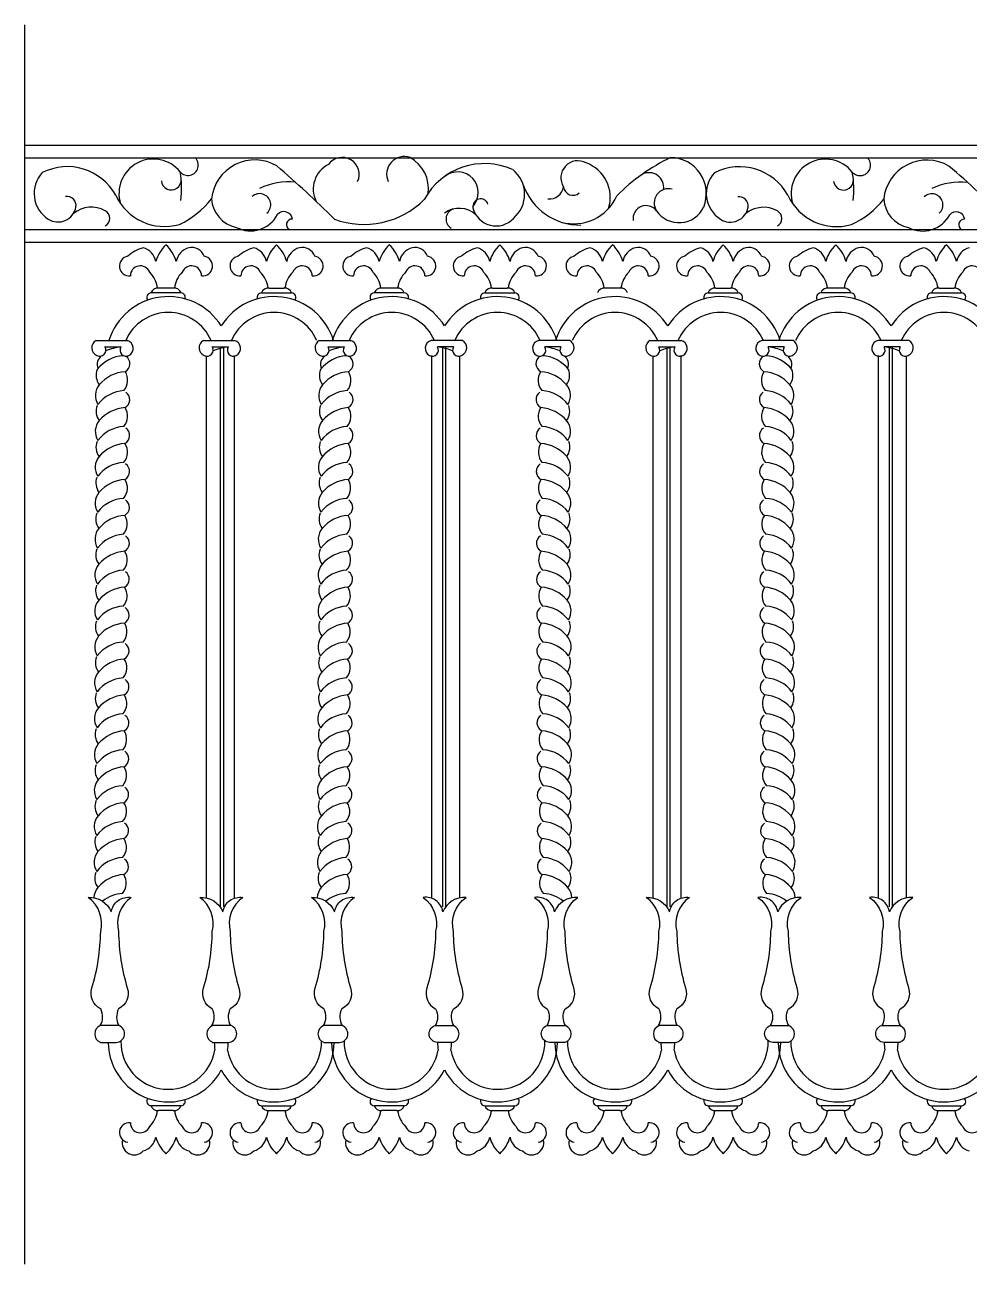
# Model space of a CAD drawing. Header units: metres. Extents: x 2581 to 4418, y 3129 to 4307.
# Drawn here: x 2581 to 3480, y 3129 to 4307 of the extents above; entities that cross this region are included whole.
import ezdxf

# ---------------------------------------------------------------- set-up
doc = ezdxf.new("R2010")
doc.units = ezdxf.units.M
for name, color, linetype in [('3', 3, 'Continuous'), ('4', 4, 'Continuous'), ('7', 7, 'Continuous')]:
    doc.layers.add(name, color=color, linetype=linetype)

msp = doc.modelspace()

# ---------------------------------------------------------------- linework, layer by layer
at = {"layer": '3'}
for p, q in [((2580.8, 3128.51), (2580.8, 4307.47)), ((2722.18, 4057.06), (2708.23, 4057.06)), ((2813.48, 4057.06), (2827.43, 4057.06)), ((2934.72, 4057.06), (2920.77, 4057.06)), ((3026.02, 4057.06), (3039.97, 4057.06)), ((3147.26, 4057.06), (3133.31, 4057.06)), ((3238.56, 4057.06), (3252.51, 4057.06)), ((3359.8, 4057.06), (3345.85, 4057.06)), ((3451.11, 4057.06), (3465.05, 4057.06)), ((2729.54, 4052.41), (2700.87, 4052.41)), ((2806.12, 4052.41), (2834.79, 4052.41)), ((2942.08, 4052.41), (2913.41, 4052.41)), ((3018.66, 4052.41), (3047.33, 4052.41)), ((3231.2, 4052.41), (3259.87, 4052.41)), ((3367.16, 4052.41), (3338.49, 4052.41)), ((3443.74, 4052.41), (3472.41, 4052.41)), ((2766.87, 4001.02), (2766.87, 3468.31)), ((2769.87, 4001.02), (2769.87, 3468.31)), ((2978.33, 4001.02), (2978.33, 3468.31)), ((2981.33, 4001.02), (2981.33, 3468.31)), ((3191.95, 4001.02), (3191.95, 3468.31)), ((3194.95, 4001.02), (3194.95, 3468.31)), ((3403.42, 4001.02), (3403.42, 3468.31)), ((3406.42, 4001.02), (3406.42, 3468.31)), ((2652.8, 3339.45), (2667.8, 3339.45)), ((2759.07, 3339.45), (2774.53, 3339.45)), ((2865.34, 3339.45), (2880.34, 3339.45)), ((2989.13, 3339.45), (2973.67, 3339.45)), ((3095.4, 3339.45), (3080.4, 3339.45)), ((3184.15, 3339.45), (3199.62, 3339.45)), ((3307.94, 3339.45), (3292.94, 3339.45)), ((3414.21, 3339.45), (3398.75, 3339.45)), ((2729.54, 3279.32), (2700.87, 3279.32)), ((2806.12, 3279.32), (2834.79, 3279.32)), ((2942.08, 3279.32), (2913.41, 3279.32)), ((3018.66, 3279.32), (3047.33, 3279.32)), ((3154.62, 3279.32), (3125.95, 3279.32)), ((3231.2, 3279.32), (3259.87, 3279.32)), ((3367.16, 3279.32), (3338.49, 3279.32)), ((3443.74, 3279.32), (3472.41, 3279.32)), ((2722.18, 3274.67), (2708.23, 3274.67)), ((2813.48, 3274.67), (2827.43, 3274.67)), ((2934.72, 3274.67), (2920.77, 3274.67)), ((3026.02, 3274.67), (3039.97, 3274.67)), ((3147.26, 3274.67), (3133.31, 3274.67)), ((3238.56, 3274.67), (3252.51, 3274.67)), ((3359.8, 3274.67), (3345.85, 3274.67)), ((3451.11, 3274.67), (3465.05, 3274.67))]:
    msp.add_line(p, q, dxfattribs=at)
for centre, radius, start, end in [((2676.42, 3959.42), 33.35, 92.89, 143.06), ((2888.96, 3959.42), 33.35, 92.89, 143.06), ((3071.78, 3959.42), 33.35, 36.94, 87.11), ((3284.32, 3959.42), 33.35, 36.94, 87.11), ((2679.02, 3941.57), 36.04, 94.3, 139.26), ((2891.56, 3941.57), 36.04, 94.3, 139.26), ((3069.18, 3941.57), 36.04, 40.74, 85.7), ((3281.72, 3941.57), 36.04, 40.74, 85.7), ((2676.98, 3926.37), 33.18, 93.26, 142.98), ((2889.53, 3926.37), 33.18, 93.26, 142.98), ((3071.21, 3926.37), 33.18, 37.02, 86.74), ((3283.76, 3926.37), 33.18, 37.02, 86.74), ((2678.92, 3907.41), 36.04, 94.3, 139.26), ((2891.46, 3907.41), 36.04, 94.3, 139.26), ((3069.28, 3907.41), 36.04, 40.74, 85.7), ((3281.82, 3907.41), 36.04, 40.74, 85.7), ((2676.89, 3892.2), 33.18, 93.26, 142.98), ((2889.43, 3892.2), 33.18, 93.26, 142.98), ((3071.31, 3892.2), 33.18, 37.02, 86.74), ((3283.85, 3892.2), 33.18, 37.02, 86.74), ((2678.83, 3873.24), 36.04, 94.3, 139.26), ((2891.37, 3873.24), 36.04, 94.3, 139.26), ((3069.37, 3873.24), 36.04, 40.74, 85.7), ((3281.91, 3873.24), 36.04, 40.74, 85.7), ((2676.79, 3858.04), 33.18, 93.26, 142.98), ((2889.34, 3858.04), 33.18, 93.26, 142.98), ((3071.4, 3858.04), 33.18, 37.02, 86.74), ((3283.95, 3858.04), 33.18, 37.02, 86.74), ((2678.73, 3839.08), 36.04, 94.3, 139.26), ((2891.27, 3839.08), 36.04, 94.3, 139.26), ((3069.47, 3839.08), 36.04, 40.74, 85.7), ((3282.01, 3839.08), 36.04, 40.74, 85.7), ((2676.7, 3823.87), 33.18, 93.26, 142.98), ((2889.24, 3823.87), 33.18, 93.26, 142.98), ((3071.5, 3823.87), 33.18, 37.02, 86.74), ((3284.04, 3823.87), 33.18, 37.02, 86.74), ((2678.64, 3804.91), 36.04, 94.3, 139.26), ((2891.18, 3804.91), 36.04, 94.3, 139.26), ((3069.56, 3804.91), 36.04, 40.74, 85.7), ((3282.1, 3804.91), 36.04, 40.74, 85.7), ((2676.61, 3789.71), 33.18, 93.26, 142.98), ((2889.15, 3789.71), 33.18, 93.26, 142.98), ((3071.59, 3789.71), 33.18, 37.02, 86.74), ((3284.13, 3789.71), 33.18, 37.02, 86.74), ((2678.54, 3770.75), 36.04, 94.3, 139.26), ((2891.09, 3770.75), 36.04, 94.3, 139.26), ((3069.66, 3770.75), 36.04, 40.74, 85.7), ((3282.2, 3770.75), 36.04, 40.74, 85.7), ((2676.51, 3755.54), 33.18, 93.26, 142.98), ((2889.05, 3755.54), 33.18, 93.26, 142.98), ((3071.69, 3755.54), 33.18, 37.02, 86.74), ((3284.23, 3755.54), 33.18, 37.02, 86.74), ((2678.45, 3736.58), 36.04, 94.3, 139.26), ((2890.99, 3736.58), 36.04, 94.3, 139.26), ((3069.75, 3736.58), 36.04, 40.74, 85.7), ((3282.29, 3736.58), 36.04, 40.74, 85.7), ((2676.42, 3721.38), 33.18, 93.26, 142.98), ((2888.96, 3721.38), 33.18, 93.26, 142.98), ((3071.78, 3721.38), 33.18, 37.02, 86.74), ((3284.32, 3721.38), 33.18, 37.02, 86.74), ((2678.35, 3702.42), 36.04, 94.3, 139.26), ((2890.9, 3702.42), 36.04, 94.3, 139.26), ((3069.84, 3702.42), 36.04, 40.74, 85.7), ((3282.39, 3702.42), 36.04, 40.74, 85.7), ((2676.32, 3687.21), 33.18, 93.26, 142.98), ((2888.86, 3687.21), 33.18, 93.26, 142.98), ((3071.88, 3687.21), 33.18, 37.02, 86.74), ((3284.42, 3687.21), 33.18, 37.02, 86.74), ((2678.26, 3668.25), 36.04, 94.3, 139.26), ((2890.8, 3668.25), 36.04, 94.3, 139.26), ((3069.94, 3668.25), 36.04, 40.74, 85.7), ((3282.48, 3668.25), 36.04, 40.74, 85.7), ((2676.23, 3653.05), 33.18, 93.26, 142.98), ((2888.77, 3653.05), 33.18, 93.26, 142.98), ((3071.97, 3653.05), 33.18, 37.02, 86.74), ((3284.51, 3653.05), 33.18, 37.02, 86.74), ((2678.17, 3634.09), 36.04, 94.3, 139.26), ((2890.71, 3634.09), 36.04, 94.3, 139.26), ((3070.03, 3634.09), 36.04, 40.74, 85.7), ((3282.58, 3634.09), 36.04, 40.74, 85.7), ((2676.13, 3618.88), 33.18, 93.26, 142.98), ((2888.67, 3618.88), 33.18, 93.26, 142.98), ((3072.07, 3618.88), 33.18, 37.02, 86.74), ((3284.61, 3618.88), 33.18, 37.02, 86.74), ((2678.07, 3599.92), 36.04, 94.3, 139.26), ((2890.61, 3599.92), 36.04, 94.3, 139.26), ((3070.13, 3599.92), 36.04, 40.74, 85.7), ((3282.67, 3599.92), 36.04, 40.74, 85.7), ((2676.04, 3584.72), 33.18, 93.26, 142.98), ((2888.58, 3584.72), 33.18, 93.26, 142.98), ((3072.16, 3584.72), 33.18, 37.02, 86.74), ((3284.7, 3584.72), 33.18, 37.02, 86.74), ((2677.98, 3565.76), 36.04, 94.3, 139.26), ((2890.52, 3565.76), 36.04, 94.3, 139.26), ((3070.22, 3565.76), 36.04, 40.74, 85.7), ((3282.76, 3565.76), 36.04, 40.74, 85.7), ((2675.94, 3550.55), 33.18, 93.26, 142.98), ((2888.49, 3550.55), 33.18, 93.26, 142.98), ((3072.26, 3550.55), 33.18, 37.02, 86.74), ((3284.8, 3550.55), 33.18, 37.02, 86.74), ((2677.88, 3531.59), 36.04, 94.3, 139.26), ((2890.42, 3531.59), 36.04, 94.3, 139.26), ((3070.32, 3531.59), 36.04, 40.74, 85.7), ((3282.86, 3531.59), 36.04, 40.74, 85.7), ((2675.85, 3516.39), 33.18, 93.26, 142.98), ((2888.39, 3516.39), 33.18, 93.26, 142.98), ((3072.35, 3516.39), 33.18, 37.02, 86.74), ((3284.89, 3516.39), 33.18, 37.02, 86.74), ((2677.79, 3497.43), 36.04, 94.3, 139.26), ((2890.33, 3497.43), 36.04, 94.3, 139.26), ((3070.41, 3497.43), 36.04, 40.74, 85.7), ((3282.95, 3497.43), 36.04, 40.74, 85.7), ((2675.75, 3482.22), 33.18, 93.26, 142.98), ((2888.3, 3482.22), 33.18, 93.26, 142.98), ((3072.44, 3482.22), 33.18, 37.02, 86.74), ((3284.99, 3482.22), 33.18, 37.02, 86.74), ((2677.69, 3463.26), 36.04, 94.3, 139.26), ((2890.23, 3463.26), 36.04, 94.3, 139.26), ((3070.51, 3463.26), 36.04, 40.74, 85.7), ((3283.05, 3463.26), 36.04, 40.74, 85.7), ((2675.66, 3448.06), 33.18, 93.26, 128.92), ((2888.2, 3448.06), 33.18, 93.26, 128.92), ((3072.54, 3448.06), 33.18, 51.08, 86.74), ((3285.08, 3448.06), 33.18, 51.08, 86.74)]:
    msp.add_arc(centre, radius, start, end, dxfattribs=at)
at = {"layer": '4'}
for points in [[(2652.68, 3355.43, 0.26), (2653.04, 3371.29, -0.37), (2644.72, 3391.28, 0.07), (2653.04, 3444.91, 0.31), (2641.05, 3477.32, -0.33), (2663.14, 3463.59, -0.42), (2682.06, 3477.32, 0.31), (2670.08, 3444.91, 0.07), (2678.39, 3391.28, -0.37), (2670.08, 3371.29, 0.26), (2670.43, 3355.43)], [(2758.95, 3355.43, 0.26), (2759.31, 3371.29, -0.37), (2750.99, 3391.28, 0.07), (2759.31, 3444.91, 0.31), (2747.32, 3477.32, -0.33), (2769.42, 3463.59, -0.42), (2788.34, 3477.32, 0.31), (2776.35, 3444.91, 0.07), (2784.66, 3391.28, -0.37), (2776.35, 3371.29, 0.26), (2776.7, 3355.43)], [(2865.22, 3355.43, 0.26), (2865.58, 3371.29, -0.37), (2857.26, 3391.28, 0.07), (2865.58, 3444.91, 0.31), (2853.59, 3477.32, -0.33), (2875.69, 3463.59, -0.42), (2894.61, 3477.32, 0.31), (2882.62, 3444.91, 0.07), (2890.94, 3391.28, -0.37), (2882.62, 3371.29, 0.26), (2882.97, 3355.43)], [(2989.25, 3355.43, -0.26), (2988.89, 3371.29, 0.37), (2997.21, 3391.28, -0.07), (2988.89, 3444.91, -0.31), (3000.88, 3477.32, 0.33), (2978.78, 3463.59, 0.42), (2959.86, 3477.32, -0.31), (2971.85, 3444.91, -0.07), (2963.53, 3391.28, 0.37), (2971.85, 3371.29, -0.26), (2971.5, 3355.43)], [(3095.52, 3355.43, -0.26), (3095.16, 3371.29, 0.37), (3103.48, 3391.28, -0.07), (3095.16, 3444.91, -0.31), (3107.15, 3477.32, 0.33), (3085.05, 3463.59, 0.42), (3066.13, 3477.32, -0.31), (3078.12, 3444.91, -0.07), (3069.81, 3391.28, 0.37), (3078.12, 3371.29, -0.26), (3077.77, 3355.43)], [(3184.04, 3355.43, 0.26), (3184.39, 3371.29, -0.37), (3176.08, 3391.28, 0.07), (3184.39, 3444.91, 0.31), (3172.4, 3477.32, -0.33), (3194.5, 3463.59, -0.42), (3213.42, 3477.32, 0.31), (3201.43, 3444.91, 0.07), (3209.75, 3391.28, -0.37), (3201.43, 3371.29, 0.26), (3201.79, 3355.43)], [(3308.06, 3355.43, -0.26), (3307.71, 3371.29, 0.37), (3316.02, 3391.28, -0.07), (3307.71, 3444.91, -0.31), (3319.69, 3477.32, 0.33), (3297.6, 3463.59, 0.42), (3278.68, 3477.32, -0.31), (3290.66, 3444.91, -0.07), (3282.35, 3391.28, 0.37), (3290.66, 3371.29, -0.26), (3290.31, 3355.43)], [(3414.33, 3355.43, -0.26), (3413.98, 3371.29, 0.37), (3422.29, 3391.28, -0.07), (3413.98, 3444.91, -0.31), (3425.96, 3477.32, 0.33), (3403.87, 3463.59, 0.42), (3384.95, 3477.32, -0.31), (3396.93, 3444.91, -0.07), (3388.62, 3391.28, 0.37), (3396.93, 3371.29, -0.26), (3396.58, 3355.43)]]:
    msp.add_lwpolyline(points, format="xyb", close=True, dxfattribs=at)
for points in [[(2667.8, 3339.45, 0.82), (2670.43, 3355.43, 0.82)], [(2774.53, 3339.45, 0.82), (2777.17, 3355.43, 0.82)], [(2880.34, 3339.45, 0.82), (2882.97, 3355.43, 0.82)], [(2973.67, 3339.45, -0.82), (2971.03, 3355.43, -0.82)], [(3080.4, 3339.45, -0.82), (3077.77, 3355.43, -0.82)], [(3199.62, 3339.45, 0.82), (3202.25, 3355.43, 0.82)], [(3292.94, 3339.45, -0.82), (3290.31, 3355.43, -0.82)], [(3398.75, 3339.45, -0.82), (3396.12, 3355.43, -0.82)]]:
    msp.add_lwpolyline(points, format="xyb", dxfattribs=at)
for centre, radius, start, end in [((2702.19, 4062.28), 34.23, 104.69, 133.13), ((2689.17, 4079.37), 16.6, 9.9, 74.85), ((2737.78, 4073.43), 33.44, 132.47, 164.75), ((2692.62, 4073.43), 33.44, 15.25, 47.53), ((2741.24, 4079.37), 16.6, 105.15, 170.1), ((2739.65, 4082.97), 12.72, 19.72, 102.46), ((2807.44, 4062.28), 34.23, 104.69, 133.13), ((2794.42, 4079.37), 16.6, 9.9, 74.85), ((2843.03, 4073.43), 33.44, 132.47, 164.75), ((2797.87, 4073.43), 33.44, 15.25, 47.53), ((2846.49, 4079.37), 16.6, 105.15, 170.1), ((2844.9, 4082.97), 12.72, 19.72, 102.46), ((2914.73, 4062.28), 34.23, 104.69, 133.13), ((2901.71, 4079.37), 16.6, 9.9, 74.85), ((2950.33, 4073.43), 33.44, 132.47, 164.75), ((2905.16, 4073.43), 33.44, 15.25, 47.53), ((2953.78, 4079.37), 16.6, 105.15, 170.1), ((2952.19, 4082.97), 12.72, 19.72, 102.46), ((3019.98, 4062.28), 34.23, 104.69, 133.13), ((3006.96, 4079.37), 16.6, 9.9, 74.85), ((3055.58, 4073.43), 33.44, 132.47, 164.75), ((3010.41, 4073.43), 33.44, 15.25, 47.53), ((3059.03, 4079.37), 16.6, 105.15, 170.1), ((3057.44, 4082.97), 12.72, 19.72, 102.46), ((3127.27, 4062.28), 34.23, 104.69, 133.13), ((3114.25, 4079.37), 16.6, 9.9, 74.85), ((3162.87, 4073.43), 33.44, 132.47, 164.75), ((3117.71, 4073.43), 33.44, 15.25, 47.53), ((3166.32, 4079.37), 16.6, 105.15, 170.1), ((3164.73, 4082.97), 12.72, 19.72, 102.46), ((3232.52, 4062.28), 34.23, 104.69, 133.13), ((3219.5, 4079.37), 16.6, 9.9, 74.85), ((3268.12, 4073.43), 33.44, 132.47, 164.75), ((3222.96, 4073.43), 33.44, 15.25, 47.53), ((3271.57, 4079.37), 16.6, 105.15, 170.1), ((3269.98, 4082.97), 12.72, 19.72, 102.46), ((3339.81, 4062.28), 34.23, 104.69, 133.13), ((3326.79, 4079.37), 16.6, 9.9, 74.85), ((3375.41, 4073.43), 33.44, 132.47, 164.75), ((3330.25, 4073.43), 33.44, 15.25, 47.53), ((3378.86, 4079.37), 16.6, 105.15, 170.1), ((3377.27, 4082.97), 12.72, 19.72, 102.46), ((3445.06, 4062.28), 34.23, 104.69, 133.13), ((3432.04, 4079.37), 16.6, 9.9, 74.85), ((3480.66, 4073.43), 33.44, 132.47, 164.75), ((3435.5, 4073.43), 33.44, 15.25, 47.53), ((3484.11, 4079.37), 16.6, 105.15, 170.1), ((2680.29, 4077.98), 9.4, 99.23, 276.19), ((2750.12, 4077.98), 9.4, 263.81, 80.77), ((2785.54, 4077.98), 9.4, 99.23, 276.19), ((2855.37, 4077.98), 9.4, 263.81, 80.77), ((2892.83, 4077.98), 9.4, 99.23, 276.19), ((2962.66, 4077.98), 9.4, 263.81, 80.77), ((2998.08, 4077.98), 9.4, 99.23, 276.19), ((3067.91, 4077.98), 9.4, 263.81, 80.77), ((3105.37, 4077.98), 9.4, 99.23, 276.19), ((3175.2, 4077.98), 9.4, 263.81, 80.77), ((3210.62, 4077.98), 9.4, 99.23, 276.19), ((3280.45, 4077.98), 9.4, 263.81, 80.77), ((3317.92, 4077.98), 9.4, 99.23, 276.19), ((3387.74, 4077.98), 9.4, 263.81, 80.77), ((3423.17, 4077.98), 9.4, 99.23, 276.19), ((2690.84, 4068.64), 9.54, 21.66, 180), ((2681.54, 4053.68), 25.91, 7.66, 45.48), ((2748.87, 4053.68), 25.91, 134.52, 172.34), ((2739.56, 4068.64), 9.54, 0, 158.34), ((2796.09, 4068.64), 9.54, 21.66, 180), ((2786.79, 4053.68), 25.91, 7.66, 45.48), ((2854.12, 4053.68), 25.91, 134.52, 172.34), ((2844.82, 4068.64), 9.54, 0, 158.34), ((2903.38, 4068.64), 9.54, 21.66, 180), ((2894.08, 4053.68), 25.91, 7.66, 45.48), ((2961.41, 4053.68), 25.91, 134.52, 172.34), ((2952.11, 4068.64), 9.54, 0, 158.34), ((3008.63, 4068.64), 9.54, 21.66, 180), ((2999.33, 4053.68), 25.91, 7.66, 45.48), ((3066.66, 4053.68), 25.91, 134.52, 172.34), ((3057.36, 4068.64), 9.54, 0, 158.34), ((3115.93, 4068.64), 9.54, 21.66, 180), ((3106.62, 4053.68), 25.91, 7.66, 45.48), ((3173.95, 4053.68), 25.91, 134.52, 172.34), ((3164.65, 4068.64), 9.54, 0, 158.34), ((3221.18, 4068.64), 9.54, 21.66, 180), ((3211.87, 4053.68), 25.91, 7.66, 45.48), ((3279.2, 4053.68), 25.91, 134.52, 172.34), ((3269.9, 4068.64), 9.54, 0, 158.34), ((3328.47, 4068.64), 9.54, 21.66, 180), ((3319.16, 4053.68), 25.91, 7.66, 45.48), ((3386.49, 4053.68), 25.91, 134.52, 172.34), ((3377.19, 4068.64), 9.54, 0, 158.34), ((3433.72, 4068.64), 9.54, 21.66, 180), ((3424.41, 4053.68), 25.91, 7.66, 45.48), ((3491.74, 4053.68), 25.91, 134.52, 172.34), ((3482.44, 4068.64), 9.54, 0, 158.34), ((2707.22, 4050.51), 6.63, 81.24, 163.28), ((2723.19, 4050.51), 6.63, 16.72, 98.76), ((2812.47, 4050.51), 6.63, 81.24, 163.28), ((2828.44, 4050.51), 6.63, 16.72, 98.76), ((2919.76, 4050.51), 6.63, 81.24, 163.28), ((2935.73, 4050.51), 6.63, 16.72, 98.76), ((3025.01, 4050.51), 6.63, 81.24, 163.28), ((3040.98, 4050.51), 6.63, 16.72, 98.76), ((3132.3, 4050.51), 6.63, 81.24, 163.28), ((3148.27, 4050.51), 6.63, 16.72, 98.76), ((3237.55, 4050.51), 6.63, 81.24, 163.28), ((3253.52, 4050.51), 6.63, 16.72, 98.76), ((3344.84, 4050.51), 6.63, 81.24, 163.28), ((3360.81, 4050.51), 6.63, 16.72, 98.76), ((3450.09, 4050.51), 6.63, 81.24, 163.28), ((3466.06, 4050.51), 6.63, 16.72, 98.76), ((2717.54, 3989.59), 59.28, 31.97, 162.77), ((2701.02, 4048.24), 4.18, 92.06, 221.9), ((2729.39, 4048.24), 4.18, 337.14, 87.94), ((2818.12, 3989.59), 59.28, 17.23, 148.03), ((2806.27, 4048.24), 4.18, 92.06, 202.86), ((2834.64, 4048.24), 4.18, 318.1, 87.94), ((2930.08, 3989.59), 59.28, 31.97, 162.77), ((2913.56, 4048.24), 4.18, 92.06, 221.9), ((2941.93, 4048.24), 4.18, 337.14, 87.94), ((3030.66, 3989.59), 59.28, 17.23, 148.03), ((3018.81, 4048.24), 4.18, 92.06, 202.86), ((3047.18, 4048.24), 4.18, 318.1, 87.94), ((3142.62, 3989.59), 59.28, 31.97, 162.77), ((3243.2, 3989.59), 59.28, 17.23, 148.03), ((3231.35, 4048.24), 4.18, 92.06, 202.86), ((3259.72, 4048.24), 4.18, 318.1, 87.94), ((3355.16, 3989.59), 59.28, 31.97, 162.77), ((3338.64, 4048.24), 4.18, 92.06, 221.9), ((3367.01, 4048.24), 4.18, 337.14, 87.94), ((3455.74, 3989.59), 59.28, 17.23, 148.03), ((3443.89, 4048.24), 4.18, 92.06, 202.86), ((3472.26, 4048.24), 4.18, 318.1, 87.94), ((2717.54, 3989.59), 44.28, 23.36, 156.64), ((2818.12, 3989.59), 44.28, 23.36, 156.64), ((2930.08, 3989.59), 44.28, 23.36, 156.64), ((3030.66, 3989.59), 44.28, 23.36, 156.64), ((3142.62, 3989.59), 44.28, 23.36, 156.64), ((3243.2, 3989.59), 44.28, 23.36, 156.64), ((3355.16, 3989.59), 44.28, 23.36, 156.64), ((3455.74, 3989.59), 44.28, 23.36, 156.64), ((2662.49, 3491), 14.96, 319, 33.26), ((2875.03, 3491), 14.96, 319, 33.26), ((3085.71, 3491), 14.96, 146.74, 221), ((3298.25, 3491), 14.96, 146.74, 221), ((2662.54, 3476.58), 15.87, 139.99, 178.18), ((2875.08, 3476.58), 15.87, 139.99, 178.18), ((3085.66, 3476.58), 15.87, 1.82, 40.01), ((3298.2, 3476.58), 15.87, 1.82, 40.01), ((2655.87, 3347.51), 8.54, 111.93, 248.07), ((2762.61, 3347.51), 8.54, 111.93, 248.07), ((2868.42, 3347.51), 8.54, 111.93, 248.07), ((2985.59, 3347.51), 8.54, 291.93, 68.07), ((3092.33, 3347.51), 8.54, 291.93, 68.07), ((3187.69, 3347.51), 8.54, 111.93, 248.07), ((3304.87, 3347.51), 8.54, 291.93, 68.07), ((3410.68, 3347.51), 8.54, 291.93, 68.07), ((2717.37, 3339.93), 57.07, 180.48, 332.16), ((2717.37, 3339.93), 45.07, 178.68, 350.07), ((2818.29, 3339.93), 57.07, 180.48, 187.83), ((2818.29, 3339.93), 57.07, 207.84, 359.52), ((2818.29, 3339.93), 45.07, 189.93, 1.32), ((2717.37, 3339.93), 57.07, 352.17, 359.52), ((2929.91, 3339.93), 57.07, 180.48, 332.16), ((2929.91, 3339.93), 45.07, 178.68, 350.07), ((3030.83, 3339.93), 57.07, 180.48, 187.83), ((3030.83, 3339.93), 57.07, 207.84, 359.52), ((3030.83, 3339.93), 45.07, 189.93, 1.32), ((2929.91, 3339.93), 57.07, 352.17, 359.52), ((3142.45, 3339.93), 57.07, 180.48, 332.16), ((3142.45, 3339.93), 45.07, 178.68, 350.07), ((3243.38, 3339.93), 57.07, 180.48, 187.83), ((3243.38, 3339.93), 57.07, 207.84, 359.52), ((3243.38, 3339.93), 45.07, 189.93, 1.32), ((3142.45, 3339.93), 57.07, 352.17, 359.52), ((3354.99, 3339.93), 57.07, 180.48, 332.16), ((3354.99, 3339.93), 45.07, 178.68, 350.07), ((3455.92, 3339.93), 57.07, 180.48, 187.83), ((3455.92, 3339.93), 57.07, 207.84, 359.52), ((3455.92, 3339.93), 45.07, 189.93, 1.32), ((3354.99, 3339.93), 57.07, 352.17, 359.52), ((2701.02, 3283.49), 4.18, 138.1, 267.94), ((2707.22, 3281.23), 6.63, 196.72, 278.76), ((2723.19, 3281.23), 6.63, 261.24, 343.28), ((2729.39, 3283.49), 4.18, 272.06, 22.86), ((2806.27, 3283.49), 4.18, 157.14, 267.94), ((2812.47, 3281.23), 6.63, 196.72, 278.76), ((2828.44, 3281.23), 6.63, 261.24, 343.28), ((2834.64, 3283.49), 4.18, 272.06, 41.9), ((2913.56, 3283.49), 4.18, 138.1, 267.94), ((2919.76, 3281.23), 6.63, 196.72, 278.76), ((2935.73, 3281.23), 6.63, 261.24, 343.28), ((2941.93, 3283.49), 4.18, 272.06, 22.86), ((3018.81, 3283.49), 4.18, 157.14, 267.94), ((3025.01, 3281.23), 6.63, 196.72, 278.76), ((3040.98, 3281.23), 6.63, 261.24, 343.28), ((3047.18, 3283.49), 4.18, 272.06, 41.9), ((3126.1, 3283.49), 4.18, 138.1, 267.94), ((3132.3, 3281.23), 6.63, 196.72, 278.76), ((3148.27, 3281.23), 6.63, 261.24, 343.28), ((3154.47, 3283.49), 4.18, 272.06, 22.86), ((3231.35, 3283.49), 4.18, 157.14, 267.94), ((3237.55, 3281.23), 6.63, 196.72, 278.76), ((3253.52, 3281.23), 6.63, 261.24, 343.28), ((3259.72, 3283.49), 4.18, 272.06, 41.9), ((3338.64, 3283.49), 4.18, 138.1, 267.94), ((3344.84, 3281.23), 6.63, 196.72, 278.76), ((3360.81, 3281.23), 6.63, 261.24, 343.28), ((3367.01, 3283.49), 4.18, 272.06, 22.86), ((3443.89, 3283.49), 4.18, 157.14, 267.94), ((3450.09, 3281.23), 6.63, 196.72, 278.76), ((3466.06, 3281.23), 6.63, 261.24, 343.28), ((3472.26, 3283.49), 4.18, 272.06, 41.9), ((2681.54, 3278.05), 25.91, 314.52, 352.34), ((2748.87, 3278.05), 25.91, 187.66, 225.48), ((2786.79, 3278.05), 25.91, 314.52, 352.34), ((2854.12, 3278.05), 25.91, 187.66, 225.48), ((2894.08, 3278.05), 25.91, 314.52, 352.34), ((2961.41, 3278.05), 25.91, 187.66, 225.48), ((2999.33, 3278.05), 25.91, 314.52, 352.34), ((3066.66, 3278.05), 25.91, 187.66, 225.48), ((3106.62, 3278.05), 25.91, 314.52, 352.34), ((3173.95, 3278.05), 25.91, 187.66, 225.48), ((3211.87, 3278.05), 25.91, 314.52, 352.34), ((3279.2, 3278.05), 25.91, 187.66, 225.48), ((3319.16, 3278.05), 25.91, 314.52, 352.34), ((3386.49, 3278.05), 25.91, 187.66, 225.48), ((3424.41, 3278.05), 25.91, 314.52, 352.34), ((3491.74, 3278.05), 25.91, 187.66, 225.48), ((2680.29, 3253.75), 9.4, 83.81, 260.77), ((2690.84, 3263.09), 9.54, 180, 338.34), ((2739.56, 3263.09), 9.54, 201.66, 0), ((2750.12, 3253.75), 9.4, 279.23, 96.19), ((2785.54, 3253.75), 9.4, 83.81, 260.77), ((2796.09, 3263.09), 9.54, 180, 338.34), ((2844.82, 3263.09), 9.54, 201.66, 0), ((2855.37, 3253.75), 9.4, 279.23, 96.19), ((2892.83, 3253.75), 9.4, 83.81, 260.77), ((2903.38, 3263.09), 9.54, 180, 338.34), ((2952.11, 3263.09), 9.54, 201.66, 0), ((2962.66, 3253.75), 9.4, 279.23, 96.19), ((2998.08, 3253.75), 9.4, 83.81, 260.77), ((3008.63, 3263.09), 9.54, 180, 338.34), ((3057.36, 3263.09), 9.54, 201.66, 0), ((3067.91, 3253.75), 9.4, 279.23, 96.19), ((3105.37, 3253.75), 9.4, 83.81, 260.77), ((3115.93, 3263.09), 9.54, 180, 338.34), ((3164.65, 3263.09), 9.54, 201.66, 0), ((3175.2, 3253.75), 9.4, 279.23, 96.19), ((3210.62, 3253.75), 9.4, 83.81, 260.77), ((3221.18, 3263.09), 9.54, 180, 338.34), ((3269.9, 3263.09), 9.54, 201.66, 0), ((3280.45, 3253.75), 9.4, 279.23, 96.19), ((3317.92, 3253.75), 9.4, 83.81, 260.77), ((3328.47, 3263.09), 9.54, 180, 338.34), ((3377.19, 3263.09), 9.54, 201.66, 0), ((3387.74, 3253.75), 9.4, 279.23, 96.19), ((3423.17, 3253.75), 9.4, 83.81, 260.77), ((3433.72, 3263.09), 9.54, 180, 338.34), ((3482.44, 3263.09), 9.54, 201.66, 0), ((2684.96, 3244.05), 11.51, 165.48, 317.94), ((2689.17, 3252.36), 16.6, 285.15, 350.1), ((2737.78, 3258.3), 33.44, 195.25, 227.53), ((2692.62, 3258.3), 33.44, 312.47, 344.75), ((2741.24, 3252.36), 16.6, 189.9, 254.85), ((2745.45, 3244.05), 11.51, 222.06, 14.52), ((2790.21, 3244.05), 11.51, 165.48, 317.94), ((2794.42, 3252.36), 16.6, 285.15, 350.1), ((2843.03, 3258.3), 33.44, 195.25, 227.53), ((2797.87, 3258.3), 33.44, 312.47, 344.75), ((2846.49, 3252.36), 16.6, 189.9, 254.85), ((2850.7, 3244.05), 11.51, 222.06, 14.52), ((2897.5, 3244.05), 11.51, 165.48, 317.94), ((2901.71, 3252.36), 16.6, 285.15, 350.1), ((2950.33, 3258.3), 33.44, 195.25, 227.53), ((2905.16, 3258.3), 33.44, 312.47, 344.75), ((2953.78, 3252.36), 16.6, 189.9, 254.85), ((2957.99, 3244.05), 11.51, 222.06, 14.52), ((3002.75, 3244.05), 11.51, 165.48, 317.94), ((3006.96, 3252.36), 16.6, 285.15, 350.1), ((3055.58, 3258.3), 33.44, 195.25, 227.53), ((3010.41, 3258.3), 33.44, 312.47, 344.75), ((3059.03, 3252.36), 16.6, 189.9, 254.85), ((3063.24, 3244.05), 11.51, 222.06, 14.52), ((3110.04, 3244.05), 11.51, 165.48, 317.94), ((3114.25, 3252.36), 16.6, 285.15, 350.1), ((3162.87, 3258.3), 33.44, 195.25, 227.53), ((3117.71, 3258.3), 33.44, 312.47, 344.75), ((3166.32, 3252.36), 16.6, 189.9, 254.85), ((3170.53, 3244.05), 11.51, 222.06, 14.52), ((3215.29, 3244.05), 11.51, 165.48, 317.94), ((3219.5, 3252.36), 16.6, 285.15, 350.1), ((3268.12, 3258.3), 33.44, 195.25, 227.53), ((3222.96, 3258.3), 33.44, 312.47, 344.75), ((3271.57, 3252.36), 16.6, 189.9, 254.85), ((3275.78, 3244.05), 11.51, 222.06, 14.52), ((3322.58, 3244.05), 11.51, 165.48, 317.94), ((3326.79, 3252.36), 16.6, 285.15, 350.1), ((3375.41, 3258.3), 33.44, 195.25, 227.53), ((3330.25, 3258.3), 33.44, 312.47, 344.75), ((3378.86, 3252.36), 16.6, 189.9, 254.85), ((3383.07, 3244.05), 11.51, 222.06, 14.52), ((3427.83, 3244.05), 11.51, 165.48, 317.94), ((3432.04, 3252.36), 16.6, 285.15, 350.1), ((3480.66, 3258.3), 33.44, 195.25, 227.53), ((3435.5, 3258.3), 33.44, 312.47, 344.75), ((3484.11, 3252.36), 16.6, 189.9, 254.85)]:
    msp.add_arc(centre, radius, start, end, dxfattribs=at)
at = {"layer": '7'}
for p, q in [((2580.8, 4193.03), (4417.42, 4193.03)), ((2580.8, 4181.03), (4417.42, 4181.03)), ((4417.42, 4112.53), (2580.8, 4112.53)), ((4417.42, 4100.53), (2580.8, 4100.53)), ((2648.67, 4007.15), (2678.25, 4007.15)), ((2657.03, 4001.02), (2672.37, 4001.02)), ((2750.83, 4007.15), (2780.41, 4007.15)), ((2759.2, 4001.02), (2774.54, 4001.02)), ((2861.21, 4007.15), (2890.79, 4007.15)), ((2869.57, 4001.02), (2884.91, 4001.02)), ((2997.36, 4007.15), (2967.79, 4007.15)), ((2989, 4001.02), (2973.66, 4001.02)), ((3099.53, 4007.15), (3069.95, 4007.15)), ((3091.17, 4001.02), (3075.83, 4001.02)), ((3175.92, 4007.15), (3205.5, 4007.15)), ((3184.28, 4001.02), (3199.62, 4001.02)), ((3312.07, 4007.15), (3282.49, 4007.15)), ((3303.71, 4001.02), (3288.37, 4001.02)), ((3422.45, 4007.15), (3392.87, 4007.15)), ((3414.08, 4001.02), (3398.75, 4001.02)), ((2753.46, 3992.29), (2753.46, 3477.08)), ((2780.22, 3992.94), (2780.22, 3476.42)), ((2967.98, 3992.94), (2967.98, 3476.42)), ((2994.74, 3992.29), (2994.74, 3477.08)), ((3178.54, 3992.29), (3178.54, 3477.08)), ((3205.3, 3992.94), (3205.3, 3476.42)), ((3393.06, 3992.94), (3393.06, 3476.42)), ((3419.82, 3992.29), (3419.82, 3477.08))]:
    msp.add_line(p, q, dxfattribs=at)
for centre, radius, start, end in [((2703.12, 4147.16), 32.66, 38.59, 197.49), ((2736.11, 4173.99), 9.88, 220.86, 46.58), ((2799.67, 4137.64), 41.3, 59.52, 174.11), ((2881.74, 4151.17), 26.34, 116.93, 206.31), ((2882.94, 4165.16), 16.21, 334.84, 144.13), ((2941.93, 4165.43), 16.7, 70.41, 205.43), ((2931.62, 4151.83), 33.37, 351.76, 61.54), ((3018.41, 4110.32), 65.11, 65.71, 151.72), ((3107.19, 4162.03), 16.1, 60.72, 212.94), ((3103.24, 4143.29), 34.86, 342.37, 70.16), ((3272.84, 4018.01), 180.49, 115.32, 135.41), ((3195.34, 4146.96), 34.2, 337.79, 89.51), ((3342.96, 4147.02), 32.66, 38.59, 197.49), ((3375.95, 4173.85), 9.88, 220.86, 46.58), ((3439.5, 4137.5), 41.3, 59.52, 174.11), ((2618.64, 4147.09), 28.94, 137.03, 237.68), ((2621.31, 4119.88), 52.64, 29.04, 116.93), ((2645.49, 4151.79), 84.63, 352.3, 10.72), ((2171.09, 3413.3), 999.69, 45.2, 49.48), ((2992.76, 4147.83), 19.7, 317.62, 128.44), ((3026.83, 4146.22), 29.79, 309.85, 51.92), ((3174.87, 4152.67), 14.12, 352.09, 117.45), ((3258.47, 4146.96), 28.94, 137.03, 237.68), ((3261.14, 4119.74), 52.64, 29.04, 116.93), ((3285.33, 4151.65), 84.63, 352.3, 10.72), ((2810.92, 3413.16), 999.69, 45.2, 49.48), ((2720.24, 4159.79), 9.45, 184.96, 5.24), ((2831.95, 4092.54), 65.47, 84.39, 115.06), ((3109.25, 4174.2), 57.27, 199.34, 270.82), ((3080.07, 4155.62), 13.81, 264.34, 350.24), ((3102.61, 4154.22), 8.98, 186.04, 312.27), ((3193.62, 4137.87), 13.7, 75.49, 212.66), ((3360.08, 4159.66), 9.45, 184.96, 5.24), ((3471.79, 4092.41), 65.47, 84.39, 115.06), ((2620.84, 4135.31), 8.8, 351.7, 98.33), ((2713.73, 4166.66), 51.03, 204.58, 286.16), ((2693.61, 4192.59), 82.43, 294.61, 322.03), ((2787.84, 4143.54), 29.3, 183.25, 258.73), ((2804.29, 4136.24), 10.6, 311.77, 132.81), ((2903.75, 4199.07), 81.48, 249.73, 314.71), ((3014.68, 4134.55), 7.37, 18.5, 189.56), ((3103.4, 4162.91), 44.76, 254.34, 336.03), ((3260.68, 4135.17), 8.8, 351.7, 98.33), ((3353.57, 4166.53), 51.03, 204.58, 286.16), ((3333.45, 4192.46), 82.43, 294.61, 322.03), ((3427.68, 4143.4), 29.3, 183.25, 258.73), ((3444.13, 4136.11), 10.6, 311.77, 132.81), ((2612.52, 4137.21), 17.32, 237.3, 349.45), ((2644.06, 4107.49), 26.55, 59.97, 129.54), ((2653.61, 4123.35), 8.05, 297.67, 62.33), ((2795.66, 4140.47), 29.03, 242.18, 332.15), ((2827.49, 4121.54), 8.18, 7.74, 138.88), ((2994.25, 4109.37), 23.54, 47.21, 126.3), ((2991.74, 4122.74), 10, 109.28, 239.95), ((3029.34, 4138.68), 22.57, 193.72, 317.23), ((3172.17, 4123.12), 12.34, 36.57, 188.9), ((3203.51, 4145.28), 26.04, 214.65, 334.42), ((3252.36, 4137.08), 17.32, 237.3, 349.45), ((3283.9, 4107.36), 26.55, 59.97, 129.54), ((3293.45, 4123.22), 8.05, 297.67, 62.33), ((3435.5, 4140.34), 29.03, 242.18, 332.15), ((3467.33, 4121.4), 8.18, 7.74, 138.88), ((2835.16, 4117.37), 5.29, 85.32, 242.77), ((3475, 4117.23), 5.29, 85.32, 242.77), ((2652.41, 4000.24), 7.86, 118.46, 248.28), ((2652.29, 3997.89), 5.68, 240.61, 33.45), ((2679.05, 3944.47), 56.94, 96.74, 111.75), ((2677.11, 3997.89), 5.68, 146.55, 299.39), ((2676.44, 3999.74), 7.63, 296.95, 76.29), ((2754.58, 4000.24), 7.86, 118.46, 248.28), ((2754.46, 3997.89), 5.68, 240.61, 33.45), ((2781.22, 3944.47), 56.94, 96.74, 111.75), ((2779.28, 3997.89), 5.68, 146.55, 299.39), ((2778.61, 3999.74), 7.63, 296.95, 76.29), ((2864.95, 4000.24), 7.86, 118.46, 248.28), ((2864.83, 3997.89), 5.68, 240.61, 33.45), ((2891.59, 3944.47), 56.94, 96.74, 111.75), ((2889.65, 3997.89), 5.68, 146.55, 299.39), ((2888.98, 3999.74), 7.63, 296.95, 76.29), ((2969.59, 3999.74), 7.63, 103.71, 243.05), ((2968.92, 3997.89), 5.68, 240.61, 33.45), ((2966.98, 3944.47), 56.94, 68.25, 83.26), ((2993.74, 3997.89), 5.68, 146.55, 299.39), ((2993.62, 4000.24), 7.86, 291.72, 61.54), ((3071.76, 3999.74), 7.63, 103.71, 243.05), ((3071.09, 3997.89), 5.68, 240.61, 33.45), ((3069.15, 3944.47), 56.94, 68.25, 83.26), ((3095.91, 3997.89), 5.68, 146.55, 299.39), ((3095.79, 4000.24), 7.86, 291.72, 61.54), ((3179.66, 4000.24), 7.86, 118.46, 248.28), ((3179.54, 3997.89), 5.68, 240.61, 33.45), ((3206.3, 3944.47), 56.94, 96.74, 111.75), ((3204.36, 3997.89), 5.68, 146.55, 299.39), ((3203.69, 3999.74), 7.63, 296.95, 76.29), ((3284.3, 3999.74), 7.63, 103.71, 243.05), ((3283.63, 3997.89), 5.68, 240.61, 33.45), ((3281.69, 3944.47), 56.94, 68.25, 83.26), ((3308.45, 3997.89), 5.68, 146.55, 299.39), ((3308.33, 4000.24), 7.86, 291.72, 61.54), ((3394.68, 3999.74), 7.63, 103.71, 243.05), ((3394.01, 3997.89), 5.68, 240.61, 33.45), ((3392.06, 3944.47), 56.94, 68.25, 83.26), ((3418.82, 3997.89), 5.68, 146.55, 299.39), ((3418.7, 4000.24), 7.86, 291.72, 61.54), ((2659.69, 3984.39), 9.89, 125.38, 203.09), ((2672.17, 3985.1), 8.65, 298.64, 55.21), ((2872.23, 3984.39), 9.89, 125.38, 203.09), ((2884.71, 3985.1), 8.65, 298.64, 55.21), ((3076.03, 3985.1), 8.65, 124.79, 241.36), ((3088.51, 3984.39), 9.89, 336.91, 54.62), ((3288.57, 3985.1), 8.65, 124.79, 241.36), ((3301.05, 3984.39), 9.89, 336.91, 54.62), ((2663.77, 3974.04), 15.02, 158.87, 216.59), ((2663.81, 3969.31), 14.96, 319, 33.26), ((2876.31, 3974.04), 15.02, 158.87, 216.59), ((2876.35, 3969.31), 14.96, 319, 33.26), ((3084.39, 3969.31), 14.96, 146.74, 221), ((3084.43, 3974.04), 15.02, 323.41, 21.13), ((3296.93, 3969.31), 14.96, 146.74, 221), ((3296.97, 3974.04), 15.02, 323.41, 21.13), ((2663.87, 3954.89), 15.87, 139.99, 212.58), ((2876.41, 3954.89), 15.87, 139.99, 212.58), ((3084.33, 3954.89), 15.87, 327.42, 40.01), ((3296.87, 3954.89), 15.87, 327.42, 40.01), ((2672.08, 3950.94), 8.65, 298.64, 55.21), ((2884.62, 3950.94), 8.65, 298.64, 55.21), ((3076.12, 3950.94), 8.65, 124.79, 241.36), ((3288.66, 3950.94), 8.65, 124.79, 241.36), ((2663.68, 3939.88), 15.02, 158.87, 216.59), ((2663.72, 3935.14), 14.96, 319, 33.26), ((2876.22, 3939.88), 15.02, 158.87, 216.59), ((2876.26, 3935.14), 14.96, 319, 33.26), ((3084.48, 3935.14), 14.96, 146.74, 221), ((3084.52, 3939.88), 15.02, 323.41, 21.13), ((3297.02, 3935.14), 14.96, 146.74, 221), ((3297.06, 3939.88), 15.02, 323.41, 21.13), ((2663.77, 3920.73), 15.87, 139.99, 212.58), ((2876.31, 3920.73), 15.87, 139.99, 212.58), ((3084.43, 3920.73), 15.87, 327.42, 40.01), ((3296.97, 3920.73), 15.87, 327.42, 40.01), ((2671.98, 3916.77), 8.65, 298.64, 55.21), ((2884.52, 3916.77), 8.65, 298.64, 55.21), ((3076.22, 3916.77), 8.65, 124.79, 241.36), ((3288.76, 3916.77), 8.65, 124.79, 241.36), ((2663.58, 3905.71), 15.02, 158.87, 216.59), ((2663.62, 3900.98), 14.96, 319, 33.26), ((2876.12, 3905.71), 15.02, 158.87, 216.59), ((2876.16, 3900.98), 14.96, 319, 33.26), ((3084.58, 3900.98), 14.96, 146.74, 221), ((3084.62, 3905.71), 15.02, 323.41, 21.13), ((3297.12, 3900.98), 14.96, 146.74, 221), ((3297.16, 3905.71), 15.02, 323.41, 21.13), ((2663.68, 3886.56), 15.87, 139.99, 212.58), ((2876.22, 3886.56), 15.87, 139.99, 212.58), ((3084.52, 3886.56), 15.87, 327.42, 40.01), ((3297.06, 3886.56), 15.87, 327.42, 40.01), ((2671.89, 3882.61), 8.65, 298.64, 55.21), ((2884.43, 3882.61), 8.65, 298.64, 55.21), ((3076.31, 3882.61), 8.65, 124.79, 241.36), ((3288.85, 3882.61), 8.65, 124.79, 241.36), ((2663.49, 3871.55), 15.02, 158.87, 216.59), ((2663.53, 3866.81), 14.96, 319, 33.26), ((2876.03, 3871.55), 15.02, 158.87, 216.59), ((2876.07, 3866.81), 14.96, 319, 33.26), ((3084.67, 3866.81), 14.96, 146.74, 221), ((3084.71, 3871.55), 15.02, 323.41, 21.13), ((3297.21, 3866.81), 14.96, 146.74, 221), ((3297.25, 3871.55), 15.02, 323.41, 21.13), ((2663.58, 3852.4), 15.87, 139.99, 212.58), ((2671.79, 3848.44), 8.65, 298.64, 55.21), ((2876.12, 3852.4), 15.87, 139.99, 212.58), ((2884.34, 3848.44), 8.65, 298.64, 55.21), ((3076.41, 3848.44), 8.65, 124.79, 241.36), ((3084.62, 3852.4), 15.87, 327.42, 40.01), ((3288.95, 3848.44), 8.65, 124.79, 241.36), ((3297.16, 3852.4), 15.87, 327.42, 40.01), ((2663.39, 3837.38), 15.02, 158.87, 216.59), ((2663.43, 3832.65), 14.96, 319, 33.26), ((2875.93, 3837.38), 15.02, 158.87, 216.59), ((2875.97, 3832.65), 14.96, 319, 33.26), ((3084.77, 3832.65), 14.96, 146.74, 221), ((3084.81, 3837.38), 15.02, 323.41, 21.13), ((3297.31, 3832.65), 14.96, 146.74, 221), ((3297.35, 3837.38), 15.02, 323.41, 21.13), ((2663.49, 3818.23), 15.87, 139.99, 212.58), ((2671.7, 3814.28), 8.65, 298.64, 55.21), ((2876.03, 3818.23), 15.87, 139.99, 212.58), ((2884.24, 3814.28), 8.65, 298.64, 55.21), ((3076.5, 3814.28), 8.65, 124.79, 241.36), ((3084.71, 3818.23), 15.87, 327.42, 40.01), ((3289.04, 3814.28), 8.65, 124.79, 241.36), ((3297.25, 3818.23), 15.87, 327.42, 40.01), ((2663.3, 3803.22), 15.02, 158.87, 216.59), ((2875.84, 3803.22), 15.02, 158.87, 216.59), ((3084.9, 3803.22), 15.02, 323.41, 21.13), ((3297.44, 3803.22), 15.02, 323.41, 21.13), ((2663.34, 3798.48), 14.96, 319, 33.26), ((2875.88, 3798.48), 14.96, 319, 33.26), ((3084.86, 3798.48), 14.96, 146.74, 221), ((3297.4, 3798.48), 14.96, 146.74, 221), ((2663.39, 3784.07), 15.87, 139.99, 212.58), ((2671.6, 3780.11), 8.65, 298.64, 55.21), ((2875.93, 3784.07), 15.87, 139.99, 212.58), ((2884.15, 3780.11), 8.65, 298.64, 55.21), ((3076.59, 3780.11), 8.65, 124.79, 241.36), ((3084.81, 3784.07), 15.87, 327.42, 40.01), ((3289.14, 3780.11), 8.65, 124.79, 241.36), ((3297.35, 3784.07), 15.87, 327.42, 40.01), ((2663.2, 3769.05), 15.02, 158.87, 216.59), ((2875.74, 3769.05), 15.02, 158.87, 216.59), ((3085, 3769.05), 15.02, 323.41, 21.13), ((3297.54, 3769.05), 15.02, 323.41, 21.13), ((2663.24, 3764.32), 14.96, 319, 33.26), ((2875.78, 3764.32), 14.96, 319, 33.26), ((3084.96, 3764.32), 14.96, 146.74, 221), ((3297.5, 3764.32), 14.96, 146.74, 221), ((2663.3, 3749.9), 15.87, 139.99, 212.58), ((2671.51, 3745.95), 8.65, 298.64, 55.21), ((2875.84, 3749.9), 15.87, 139.99, 212.58), ((2884.05, 3745.95), 8.65, 298.64, 55.21), ((3076.69, 3745.95), 8.65, 124.79, 241.36), ((3084.9, 3749.9), 15.87, 327.42, 40.01), ((3289.23, 3745.95), 8.65, 124.79, 241.36), ((3297.44, 3749.9), 15.87, 327.42, 40.01), ((2663.11, 3734.89), 15.02, 158.87, 216.59), ((2663.15, 3730.15), 14.96, 319, 33.26), ((2875.65, 3734.89), 15.02, 158.87, 216.59), ((2875.69, 3730.15), 14.96, 319, 33.26), ((3085.05, 3730.15), 14.96, 146.74, 221), ((3085.09, 3734.89), 15.02, 323.41, 21.13), ((3297.59, 3730.15), 14.96, 146.74, 221), ((3297.63, 3734.89), 15.02, 323.41, 21.13), ((2663.2, 3715.74), 15.87, 139.99, 212.58), ((2875.75, 3715.74), 15.87, 139.99, 212.58), ((3085, 3715.74), 15.87, 327.42, 40.01), ((3297.54, 3715.74), 15.87, 327.42, 40.01), ((2671.42, 3711.78), 8.65, 298.64, 55.21), ((2883.96, 3711.78), 8.65, 298.64, 55.21), ((3076.78, 3711.78), 8.65, 124.79, 241.36), ((3289.33, 3711.78), 8.65, 124.79, 241.36), ((2663.01, 3700.72), 15.02, 158.87, 216.59), ((2663.05, 3695.99), 14.96, 319, 33.26), ((2875.56, 3700.72), 15.02, 158.87, 216.59), ((2875.6, 3695.99), 14.96, 319, 33.26), ((3085.15, 3695.99), 14.96, 146.74, 221), ((3085.19, 3700.72), 15.02, 323.41, 21.13), ((3297.69, 3695.99), 14.96, 146.74, 221), ((3297.73, 3700.72), 15.02, 323.41, 21.13), ((2663.11, 3681.57), 15.87, 139.99, 212.58), ((2875.65, 3681.57), 15.87, 139.99, 212.58), ((3085.09, 3681.57), 15.87, 327.42, 40.01), ((3297.63, 3681.57), 15.87, 327.42, 40.01), ((2671.32, 3677.62), 8.65, 298.64, 55.21), ((2883.86, 3677.62), 8.65, 298.64, 55.21), ((3076.88, 3677.62), 8.65, 124.79, 241.36), ((3289.42, 3677.62), 8.65, 124.79, 241.36), ((2662.92, 3666.56), 15.02, 158.87, 216.59), ((2662.96, 3661.82), 14.96, 319, 33.26), ((2875.46, 3666.56), 15.02, 158.87, 216.59), ((2875.5, 3661.82), 14.96, 319, 33.26), ((3085.24, 3661.82), 14.96, 146.74, 221), ((3085.28, 3666.56), 15.02, 323.41, 21.13), ((3297.78, 3661.82), 14.96, 146.74, 221), ((3297.82, 3666.56), 15.02, 323.41, 21.13), ((2663.01, 3647.41), 15.87, 139.99, 212.58), ((2875.56, 3647.41), 15.87, 139.99, 212.58), ((3085.18, 3647.41), 15.87, 327.42, 40.01), ((3297.73, 3647.41), 15.87, 327.42, 40.01), ((2671.23, 3643.45), 8.65, 298.64, 55.21), ((2883.77, 3643.45), 8.65, 298.64, 55.21), ((3076.97, 3643.45), 8.65, 124.79, 241.36), ((3289.51, 3643.45), 8.65, 124.79, 241.36), ((2662.82, 3632.39), 15.02, 158.87, 216.59), ((2662.86, 3627.66), 14.96, 319, 33.26), ((2875.37, 3632.39), 15.02, 158.87, 216.59), ((2875.41, 3627.66), 14.96, 319, 33.26), ((3085.33, 3627.66), 14.96, 146.74, 221), ((3085.37, 3632.39), 15.02, 323.41, 21.13), ((3297.88, 3627.66), 14.96, 146.74, 221), ((3297.92, 3632.39), 15.02, 323.41, 21.13), ((2662.92, 3613.24), 15.87, 139.99, 212.58), ((2875.46, 3613.24), 15.87, 139.99, 212.58), ((3085.28, 3613.24), 15.87, 327.42, 40.01), ((3297.82, 3613.24), 15.87, 327.42, 40.01), ((2671.13, 3609.29), 8.65, 298.64, 55.21), ((2883.67, 3609.29), 8.65, 298.64, 55.21), ((3077.07, 3609.29), 8.65, 124.79, 241.36), ((3289.61, 3609.29), 8.65, 124.79, 241.36), ((2662.73, 3598.23), 15.02, 158.87, 216.59), ((2662.77, 3593.49), 14.96, 319, 33.26), ((2875.27, 3598.23), 15.02, 158.87, 216.59), ((2875.31, 3593.49), 14.96, 319, 33.26), ((3085.43, 3593.49), 14.96, 146.74, 221), ((3085.47, 3598.23), 15.02, 323.41, 21.13), ((3297.97, 3593.49), 14.96, 146.74, 221), ((3298.01, 3598.23), 15.02, 323.41, 21.13), ((2662.82, 3579.08), 15.87, 139.99, 212.58), ((2875.37, 3579.08), 15.87, 139.99, 212.58), ((3085.37, 3579.08), 15.87, 327.42, 40.01), ((3297.92, 3579.08), 15.87, 327.42, 40.01), ((2671.04, 3575.12), 8.65, 298.64, 55.21), ((2883.58, 3575.12), 8.65, 298.64, 55.21), ((3077.16, 3575.12), 8.65, 124.79, 241.36), ((3289.7, 3575.12), 8.65, 124.79, 241.36), ((2662.63, 3564.06), 15.02, 158.87, 216.59), ((2662.68, 3559.33), 14.96, 319, 33.26), ((2875.18, 3564.06), 15.02, 158.87, 216.59), ((2875.22, 3559.33), 14.96, 319, 33.26), ((3085.52, 3559.33), 14.96, 146.74, 221), ((3085.56, 3564.06), 15.02, 323.41, 21.13), ((3298.07, 3559.33), 14.96, 146.74, 221), ((3298.11, 3564.06), 15.02, 323.41, 21.13), ((2662.73, 3544.91), 15.87, 139.99, 212.58), ((2875.27, 3544.91), 15.87, 139.99, 212.58), ((3085.47, 3544.91), 15.87, 327.42, 40.01), ((3298.01, 3544.91), 15.87, 327.42, 40.01), ((2670.94, 3540.96), 8.65, 298.64, 55.21), ((2883.48, 3540.96), 8.65, 298.64, 55.21), ((3077.26, 3540.96), 8.65, 124.79, 241.36), ((3289.8, 3540.96), 8.65, 124.79, 241.36), ((2662.54, 3529.9), 15.02, 158.87, 216.59), ((2662.58, 3525.16), 14.96, 319, 33.26), ((2875.08, 3529.9), 15.02, 158.87, 216.59), ((2875.12, 3525.16), 14.96, 319, 33.26), ((3085.62, 3525.16), 14.96, 146.74, 221), ((3085.66, 3529.9), 15.02, 323.41, 21.13), ((3298.16, 3525.16), 14.96, 146.74, 221), ((3298.2, 3529.9), 15.02, 323.41, 21.13), ((2662.64, 3510.74), 15.87, 139.99, 212.58), ((2670.85, 3506.79), 8.65, 298.64, 55.21), ((2875.18, 3510.74), 15.87, 139.99, 212.58), ((2883.39, 3506.79), 8.65, 298.64, 55.21), ((3077.35, 3506.79), 8.65, 124.79, 241.36), ((3085.56, 3510.74), 15.87, 327.42, 40.01), ((3289.89, 3506.79), 8.65, 124.79, 241.36), ((3298.11, 3510.74), 15.87, 327.42, 40.01), ((2662.45, 3495.73), 15.02, 158.87, 216.59), ((2874.99, 3495.73), 15.02, 158.87, 216.59), ((3085.75, 3495.73), 15.02, 323.41, 21.13), ((3298.3, 3495.73), 15.02, 323.41, 21.13)]:
    msp.add_arc(centre, radius, start, end, dxfattribs=at)

doc.saveas('drawing.dxf')
